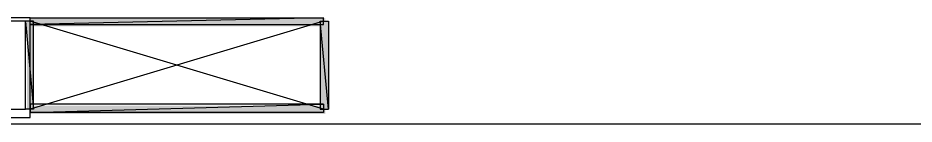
# Model space of a CAD drawing. Header units: millimetres. Extents: x 5 to 415, y 48 to 251.
# Drawn here: x 289.43 to 298.97, y 211.81 to 212.94 of the extents above; entities that cross this region are included whole.
import ezdxf

# ---------------------------------------------------------------- set-up
doc = ezdxf.new("R2010")
doc.units = ezdxf.units.MM
doc.layers.add('H', color=7, linetype='Continuous')
doc.layers.add('P', color=7, linetype='Continuous')

msp = doc.modelspace()

# ---------------------------------------------------------------- hatches: boundary and pattern name
at = {"layer": 'H', "linetype": 'Continuous'}
for points in [[(289.525, 211.967), (289.525, 212.901), (289.595, 212.901), (289.595, 211.967), (289.525, 211.967)], [(289.56, 212.848), (289.56, 212.937), (292.7, 212.937), (292.7, 212.848), (289.56, 212.848)], [(292.647, 211.967), (292.647, 212.901), (292.735, 212.901), (292.735, 211.967), (292.647, 211.967)], [(289.56, 211.914), (289.56, 212.002), (292.7, 212.002), (292.7, 211.914), (289.56, 211.914)]]:
    msp.add_hatch(color=256, dxfattribs=at).paths.add_polyline_path(points)

# ---------------------------------------------------------------- linework, layer by layer
at = {"layer": 'P'}
for points in [[(289.56, 212.937), (288.502, 212.937)], [(289.507, 212.901), (288.537, 212.901)], [(289.507, 211.967), (289.507, 212.901)], [(289.595, 212.901), (289.507, 212.901)], [(289.507, 212.901), (289.595, 211.967)], [(289.507, 212.901), (289.595, 211.967)], [(289.507, 211.967), (289.507, 212.901)], [(289.56, 211.878), (289.56, 212.937)], [(292.682, 212.937), (289.56, 212.866)], [(292.682, 212.937), (289.56, 212.866)], [(289.56, 212.866), (289.56, 212.937)], [(289.56, 212.937), (292.682, 212.937)], [(292.682, 212.901), (289.56, 211.967)], [(292.682, 211.967), (289.56, 212.901)], [(289.595, 211.967), (289.595, 212.901)], [(292.735, 211.967), (292.647, 212.901)], [(292.647, 212.901), (292.647, 211.967)], [(292.735, 211.967), (292.647, 212.901)], [(292.647, 212.901), (292.735, 212.901)], [(292.682, 212.866), (292.682, 212.937)], [(292.735, 212.901), (292.735, 211.967)], [(289.56, 212.866), (292.682, 212.866)], [(288.537, 211.967), (289.507, 211.967)], [(289.595, 211.967), (289.507, 211.967)], [(289.56, 212.019), (289.56, 211.931)], [(289.56, 211.931), (292.682, 212.019)], [(292.682, 212.019), (289.56, 212.019)], [(289.56, 211.931), (292.682, 212.019)], [(292.647, 211.967), (292.735, 211.967)], [(292.682, 212.019), (292.682, 211.931)], [(288.502, 211.878), (289.56, 211.878)], [(292.682, 211.931), (289.56, 211.931)], [(327.995, 211.808), (115.094, 211.808)]]:
    msp.add_lwpolyline(points, dxfattribs=at)

doc.saveas('drawing.dxf')
